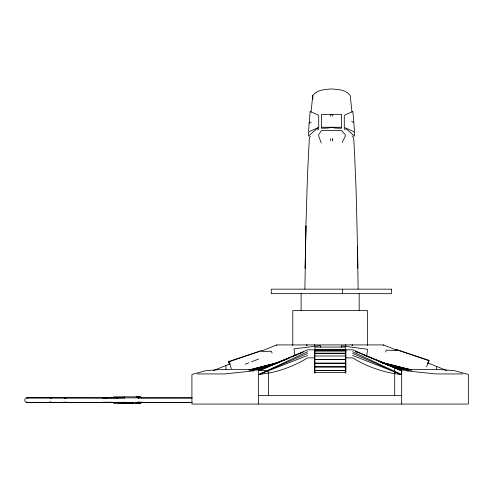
<?xml version="1.0" encoding="UTF-8"?>
<svg xmlns="http://www.w3.org/2000/svg" width="493" height="493" viewBox="0 0 493 493"><rect width="100%" height="100%" fill="white"/><g stroke="black" fill="none" stroke-linecap="round" stroke-linejoin="round"><path stroke-width="0.74" d="M109.304 397.974L109.304 397.666M111.406 397.974L111.406 397.666M111.554 397.974L111.554 397.666M113.655 397.974L113.655 397.666M114.203 397.974L114.203 397.666M116.028 397.974L116.028 397.666M116.305 397.974L116.305 397.666M116.453 397.974L116.453 397.666M117.531 397.974L117.531 397.666M117.95 397.974L117.95 397.666M118.554 397.974L118.554 397.666M118.739 403.373L118.739 402.806M122.862 403.373L122.862 402.806M124.526 403.373L124.526 401.918M124.526 398.289L124.526 396.834M132.192 403.373L132.192 402.806M136.314 403.373L136.314 402.806M138.422 401.918L138.422 403.373L138.496 401.918M138.422 398.289L138.422 396.834M138.496 398.289L138.496 396.834M139.889 401.918L139.889 403.373L113.661 403.373M139.889 398.289L139.889 396.834L113.661 396.834L113.661 398.289M253.95 370.077L253.95 370.835L224.691 373.94L197.373 373.94M312.753 97.608L312.753 95.648C317.017 89.578 324.838 89.541 331.506 88.943C338.173 89.541 345.994 89.578 350.258 95.648L351.959 112.016M314.361 351.318L314.361 349.82L307.607 349.82L259.065 370.73L290.722 357.407M332.633 140.862L332.633 138.761L332.633 139.963M345.901 351.318L345.901 349.82L352.661 349.82L402.196 371.081M436.404 366.582L436.404 369.288M304.896 289.163L305.925 225.874L305.432 251.572M305.407 253.088L305.198 268.247L305.857 227.957L307.527 174.121L309.388 137.288L310.485 136.308M308.6 131.009L309.142 122.702L311.225 122.128M309.216 123.318L310.134 111.529L317.88 114.832L318.731 116.052L318.731 128.981L317.628 129.955M225.948 365.8L225.96 369.374M311.052 112.016L312.753 95.648L312.753 99.568M341.15 347.318L341.347 345.821L367.593 349.278L366.712 355.958M137.861 396.834L138.262 396.914A3.42 2.28 90 0 0 136.518 397.025L136.099 397.025M428.152 363.483L429.181 360.42L397.413 349.993M385.631 352.039L386.315 350.055L393.704 350.541L396.637 349.574L428.762 360.648L427.85 363.304M426.599 366.903L428.762 360.648M342.191 142.385L345.273 136.259L345.273 134.725L341.507 130.516L321.504 130.509L318.731 134.638L318.731 136.179L321.251 143.056M307.607 351.712L258.591 374.643L271.47 372.529A117.556 117.556 0 0 0 307.607 357.875L314.361 357.875M307.607 353.37L258.591 374.643L307.607 355.453M292.127 356.809L294.241 355.921M295.646 355.33L297.76 354.442M299.165 353.851L301.272 352.963M213.494 370.551L230.188 363.785M261.228 351.207L276.746 344.921L383.523 344.921L396.92 350.35M258.893 369.879L303.368 352.002M259.256 369.941L264.944 367.747M267.077 366.928L269.917 365.831M245.169 364.198L248.743 362.836M251.603 361.745L258.745 359.021M257.931 369.953L282.409 360.771M283.851 360.229L287.45 358.879M258.468 369.91L270.028 365.707M271.47 365.184L275.088 363.871M257.075 369.941L277.288 362.786M229.88 364.444L228.968 361.794L261.087 350.72L264.02 351.682L271.415 351.195L272.099 353.185M257.562 369.916L274.971 363.933M256.138 369.953L280.061 361.942M256.631 369.916L272.654 364.691M330.877 114.475L332.14 114.475M255.183 369.96L274.841 363.711M192.375 397.869L27.479 397.869C24.145 397.068 23.701 402.676 27.084 402.362L192.338 402.362M102.55 402.461L26.696 402.356L27.842 402.159M49.848 398.073L51.395 397.869M64.287 398.073L66.117 397.999L65.433 397.869M49.503 401.961L51.747 402.159M66.185 402.159L65.039 402.362M255.682 369.916L272.506 364.697M254.209 369.96L277.614 362.879M254.764 369.892L273.11 364.456M253.273 369.935L277.504 362.934M253.057 370.077L275.168 363.797M252.28 369.916L277.362 362.965M252.059 370.04L275.02 363.76M250.53 370.089L277.214 362.965M251.085 369.984L274.884 363.692M249.55 370.033L277.091 362.916M249.427 370.089L277.029 362.996M248.645 369.947L278.496 362.46M27.084 402.362L27.67 402.337L27.281 402.331M51.001 402.362L51.58 402.337L51.186 402.337M395.257 350.184L396.582 350.172M136.937 397.025L137.362 397.025M138.687 396.914L139.1 396.914M191.395 397.987L141.337 398.024M191.512 402.473L141.281 402.516M321.504 127.274L341.507 127.274M314.928 349.82L345.34 349.82M314.928 349.975L345.34 349.975M314.928 350.517L345.34 350.517M314.928 351.121L345.34 351.121M314.928 353.173L345.34 353.173M314.928 353.555L345.34 353.555M314.928 355.995L345.34 355.995M345.901 357.875L352.661 357.875A117.556 117.556 0 0 0 393.063 373.392L401.85 374.643M314.928 359.397L345.34 359.397M314.928 359.52L345.34 359.52M314.928 363.144L345.34 363.144M314.928 363.267L345.34 363.267M314.928 366.81L345.34 366.81M314.928 366.977L345.34 366.977M399.201 369.239L440.144 369.577L454.226 370.65L468.35 374.44L468.35 404.057L191.919 404.057L191.919 374.44L206.043 370.65L220.124 369.577L258.591 369.577L258.591 404.057M259.528 370.459C262.128 369.855 264.889 371.013 267.261 370.588L267.471 370.791M314.928 370.477L345.34 370.477M314.928 370.644L345.34 370.644M462.896 373.94L435.578 373.94L406.318 370.835L406.318 370.077M258.548 395.608L401.715 395.608M102.439 397.666L123.971 397.666M102.649 397.974L123.768 397.974M63.948 401.961L64.583 402.233M102.649 402.233L111.991 402.233M102.439 402.541L123.971 402.541M109.791 402.59L111.658 402.59M119.657 403.046L133.665 403.046M138.022 403.206L138.447 403.206A3.42 2.28 -90 0 1 136.697 403.317M107.979 397.98L27.09 397.869L27.663 397.999M26.499 397.894L26.899 397.894M137.541 403.317L137.116 403.317A3.414 2.274 -90 0 1 136.586 402.904M138.866 403.206L139.279 403.206M385.076 363.852L404.063 370.058L385.243 363.92M344.552 366.829L346.049 366.854M50.995 397.869L51.568 397.999M64.466 402.233L65.15 402.362M381.711 362.435L411.507 369.916M381.576 362.41L411.975 370.04M383.067 362.953L410.503 370.003M382.888 362.842L410.903 370.083M384.515 363.458L408.962 369.929M382.851 362.91L409.363 369.99M385.279 363.772L408.259 370.058M408.598 370.089L382.839 362.947L407.107 369.966M385.6 363.939L406.824 369.972M387.091 364.432L406.133 370.077M382.888 362.947L406.478 370.083M385.323 363.939L404.919 370.015M382.611 362.817L405.252 370.009M381.816 362.478L403.687 369.805M380.251 361.819L402.362 369.793M384.971 363.791L400.766 369.534M376.905 360.414L400.433 369.239M387.745 364.826L390.61 365.929M392.755 366.761L398.486 368.967M352.661 355.453L401.678 374.643L401.678 369.577L401.678 404.057M355.496 351.435L398.695 368.801L395.971 368.407L394.683 368.801L394.683 395.608M427.942 362.922L446.775 370.551M355.496 351.491L357.622 352.384M362.589 354.473L401.475 370.847M352.661 353.37L401.678 374.643L352.661 351.712M351.743 121.426L353.752 122.615M135.748 402.904L136.278 403.317M345.383 129.955L344.28 128.981L344.28 116.052L345.131 114.832L352.877 111.529L353.826 122.011M351.977 135.821L353.629 137.288L354.609 154.334L356.125 190.957L357.53 247.782M260.316 351.133L228.549 361.56L229.578 364.629M267.933 370.588L268.371 373.035L268.371 395.608M231.359 368.709L228.968 361.794M320.512 347.177L320.321 345.624L294.05 348.853L294.826 355.206M353.875 122.702L354.412 131.009M357.647 256.12L357.517 246.358L358.115 289.163M357.671 257.679L357.813 268.247M383.523 344.921L383.523 345.488M367.501 345.538L367.501 310.565L292.768 310.565L292.768 345.538M359.169 293.674L359.169 310.565M352.661 344.921L352.661 345.488M352.07 344.921L352.07 345.488M345.901 344.921L345.901 345.488M345.901 349.82L345.901 372.517L314.361 372.517L314.361 349.82M345.642 344.921L345.642 345.488M345.34 373.238L345.34 347.072L314.928 347.072L314.928 373.238M342.653 289.163L342.653 293.674M332.726 114.358L332.726 116.293M330.384 138.761L330.384 140.862M330.285 114.358L330.285 116.293M314.793 344.921L314.793 345.488M314.361 344.921L314.361 345.488M307.065 344.921L307.065 345.488M306.467 344.921L306.467 345.488M301.1 293.674L301.1 310.565M276.746 344.921L276.746 345.488M139.032 397.025A3.408 2.274 -90 0 1 141.744 397.931M141.867 402.066A3.408 2.274 -90 0 1 138.687 402.904M139.624 397.321A3.408 2.274 -90 0 1 140.061 397.925M140.178 402.066A3.408 2.274 -90 0 1 139.778 402.719M137.535 403.311A3.408 2.274 -90 0 1 137.011 402.898M317.936 127.749L308.538 136.068L308.538 131.995L317.936 127.749M138.348 396.754L137.781 397.025L138.194 397.031A3.42 2.28 -90 0 1 139.944 396.914L138.348 396.754M331.506 127.274L328.011 128.069L321.504 128.272L321.504 114.358L341.507 114.358L341.507 128.272L335 128.069L331.506 127.274M140.123 403.2L139.698 403.206A3.396 2.268 90 0 1 137.96 403.317L138.379 403.317A3.42 2.28 90 0 0 140.123 403.2M391.436 289.163L271.273 289.163L271.273 293.674L391.436 293.674L391.436 289.163M354.479 131.995L345.075 127.749L354.479 136.068L354.479 131.995"/></g></svg>
